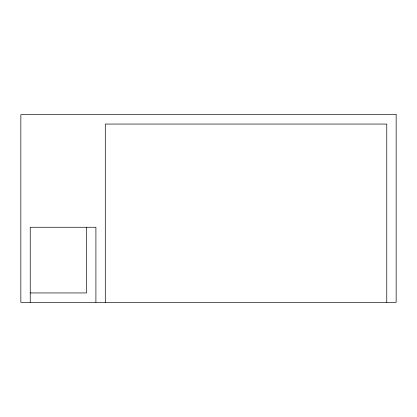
<?xml version="1.0" encoding="UTF-8"?>
<svg xmlns="http://www.w3.org/2000/svg" width="417" height="417" viewBox="0 0 417 417"><rect width="100%" height="100%" fill="white"/><g stroke="black" fill="none" stroke-linecap="round" stroke-linejoin="round"><path stroke-width="0.63" d="M30.232 292.942L86.528 292.942L86.528 227.265M386.767 302.325L386.767 124.058L105.293 124.058L105.293 302.325M95.91 302.325L95.91 227.265L30.232 227.265L30.232 302.325M396.15 114.675L20.85 114.675L20.85 302.325L396.15 302.325L396.15 114.675"/></g></svg>
